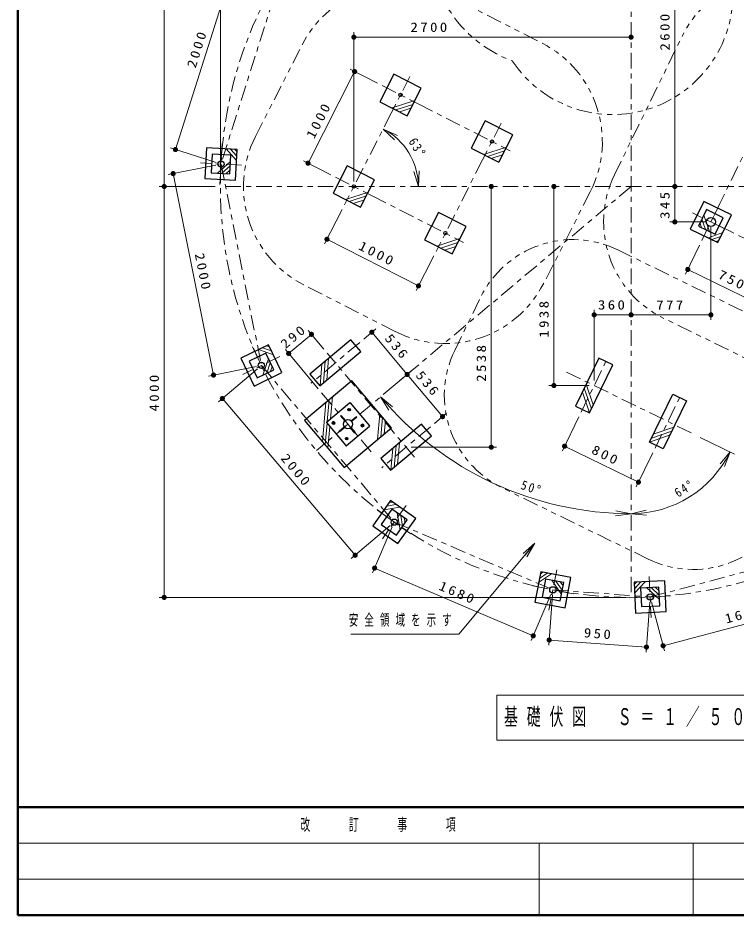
# Model space of a CAD drawing. Units: millimetres on the paper, scale 1:50. Extents: x -385 to 0, y -297 to 267.
# Drawn here: x -385 to -245.1, y -297 to -122.3 of the extents above; entities that cross this region are included whole.
import ezdxf

# ---------------------------------------------------------------- set-up
doc = ezdxf.new("R2010")
doc.units = ezdxf.units.MM
doc.linetypes.add('USER2', pattern=[6, 3, -1, 1, -1])
doc.linetypes.add('USER3', pattern=[8, 3, -1, 1, -1, 1, -1])
doc.layers.add('LY_1', color=7, linetype='Continuous', lineweight=25)
doc.styles.add('ＭＳ ゴシック', font='')
doc.styles.get('ＭＳ ゴシック').set_extended_font_data('MS Gothic')

# ---------------------------------------------------------------- blocks, each defined once
blk = doc.blocks.new('filled_dot')
at = {"color": 0, "linetype": 'Continuous', "lineweight": -2, "const_width": 1.25}
blk.add_lwpolyline([(-0.625, 0, 1), (0.625, 0, 1)], format="xyb", close=True, dxfattribs=at)
blk = doc.blocks.new('open_arrow')
at = {"color": 0, "linetype": 'Continuous', "lineweight": -2}
blk.add_lwpolyline([(7.5, 1.25), (0, 0), (7.5, -1.25)], dxfattribs=at)

msp = doc.modelspace()

# ---------------------------------------------------------------- linework, layer by layer
at = {"layer": 'LY_1', "lineweight": 50}
for p, q in [((-385, -30), (-385, -297)), ((-385, -276), (0, -276)), ((-385, -297), (0, -297))]:
    msp.add_line(p, q, dxfattribs=at)
at = {"layer": 'LY_1', "lineweight": 13}
for p, q in [((-345.565, -154.149), (-345.565, -61.444)), ((-356.512, -155.149), (-356.512, -75.149)), ((-257.045, -103.149), (-257.045, -155.149)), ((-354.32, -147.957), (-342.217, -109.832)), ((-319.565, -154.149), (-319.565, -125.08)), ((-265.565, -126.08), (-319.565, -126.08)), ((-314.94, -135.059), (-320.305, -132.326)), ((-328.494, -150.6), (-319.414, -132.78)), ((-312.133, -139.857), (-307.666, -138.405)), ((-311.377, -140.242), (-308.052, -139.161)), ((-310.621, -140.627), (-308.437, -139.917)), ((-346.398, -150.472), (-355.273, -147.654)), ((-342.403, -150.088), (-344.43, -147.827)), ((-342.357, -149.241), (-343.583, -147.873)), ((-342.31, -148.394), (-342.735, -147.92)), ((-294.313, -148.936), (-289.846, -147.485)), ((-293.557, -149.322), (-290.232, -148.241)), ((-324.02, -152.879), (-329.385, -150.146)), ((-292.801, -149.707), (-290.617, -148.997)), ((-346.426, -150.971), (-355.745, -152.84)), ((-343.616, -150.299), (-346.119, -152.542)), ((-343.663, -151.146), (-345.272, -152.588)), ((-346.897, -191.862), (-354.764, -152.644)), ((-343.709, -151.993), (-344.425, -152.634)), ((-346.565, -155.149), (-357.512, -155.149)), ((-356.512, -235.149), (-356.512, -155.149)), ((-292.803, -155.149), (-292.803, -205.914)), ((-280.596, -155.149), (-280.596, -193.908)), ((-257.045, -162.056), (-257.045, -155.149)), ((-321.213, -157.677), (-316.746, -156.226)), ((-320.457, -158.062), (-317.131, -156.982)), ((-319.701, -158.447), (-317.517, -157.738)), ((-321.835, -159.604), (-325.255, -166.318)), ((-251.022, -162.056), (-258.045, -162.056)), ((-250.022, -163.056), (-250.022, -181.14)), ((-306.981, -174.506), (-324.801, -165.427)), ((-303.392, -166.757), (-298.926, -165.305)), ((-302.636, -167.142), (-299.311, -166.061)), ((-301.88, -167.527), (-299.697, -166.817)), ((-252.214, -166.55), (-254.965, -172.19)), ((-304.015, -168.684), (-307.435, -175.397)), ((-241.045, -177.867), (-254.527, -171.291)), ((-272.755, -192.908), (-272.755, -179.14)), ((-272.755, -180.14), (-265.565, -180.14)), ((-265.565, -180.14), (-250.022, -180.14)), ((-325.417, -186.809), (-328.469, -183.172)), ((-317.652, -184.862), (-315.305, -182.892)), ((-332.269, -187.667), (-327.826, -183.938)), ((-316.071, -183.535), (-309.18, -191.747)), ((-335.619, -187.155), (-337.354, -186.552)), ((-335.988, -186.391), (-336.59, -186.182)), ((-335.249, -187.919), (-338.117, -186.921)), ((-326.505, -194.536), (-332.912, -186.901)), ((-338.559, -190.19), (-347.878, -192.059)), ((-336.209, -188.69), (-337.313, -191.864)), ((-335.839, -189.454), (-336.549, -191.495)), ((-335.47, -190.218), (-335.785, -191.125)), ((-325.786, -189.729), (-326.156, -193.955)), ((-325.136, -189.183), (-325.506, -193.41)), ((-324.486, -188.638), (-324.856, -192.864)), ((-338.341, -190.64), (-345.949, -197.091)), ((-313.826, -195.645), (-308.414, -191.104)), ((-309.18, -191.747), (-302.289, -199.959)), ((-274.306, -193.666), (-272.925, -197.677)), ((-273.755, -193.908), (-281.596, -193.908)), ((-275.05, -195.191), (-273.669, -199.203)), ((-274.678, -194.429), (-273.297, -198.44)), ((-319.316, -226.952), (-345.186, -196.444)), ((-325.703, -204.826), (-325.037, -197.22)), ((-324.757, -200.901), (-324.387, -196.675)), ((-324.107, -200.356), (-323.737, -196.129)), ((-314.939, -204.412), (-314.509, -199.498)), ((-314.289, -203.866), (-313.964, -200.148)), ((-313.639, -203.321), (-313.418, -200.798)), ((-303.871, -201.286), (-301.523, -199.316)), ((-275.714, -199.975), (-278.95, -206.609)), ((-325.157, -205.476), (-324.788, -201.25)), ((-324.612, -206.126), (-324.242, -201.9)), ((-257.229, -201.995), (-261.24, -203.376)), ((-257.973, -203.52), (-261.984, -204.901)), ((-257.601, -202.758), (-261.612, -204.139)), ((-252.083, -203.991), (-245.396, -207.252)), ((-311.354, -205.607), (-311.724, -209.834)), ((-310.704, -205.062), (-311.074, -209.288)), ((-308.386, -205.914), (-291.803, -205.914)), ((-264.131, -212.724), (-278.511, -205.71)), ((-312.004, -206.153), (-312.374, -210.379)), ((-261.334, -206.989), (-264.569, -213.623)), ((-312.06, -216.58), (-312.688, -216.688)), ((-310.674, -217.558), (-313.667, -218.074)), ((-311.367, -217.069), (-313.177, -217.381)), ((-311.141, -218.698), (-310.57, -222.01)), ((-310.447, -219.187), (-310.081, -221.317)), ((-309.754, -219.677), (-309.591, -220.624)), ((-312.471, -221.148), (-320.078, -227.599)), ((-312.1, -221.421), (-315.916, -230.364)), ((-286.612, -226.599), (-284.303, -224.619)), ((-284.303, -224.619), (-286.228, -226.92)), ((-284.303, -224.619), (-285.845, -227.24)), ((-284.619, -242.628), (-315.523, -229.445)), ((-281.902, -230.415), (-283.425, -231.443)), ((-282.735, -230.254), (-283.263, -230.61)), ((-281.069, -230.577), (-283.587, -232.276)), ((-281.027, -231.808), (-279.147, -234.593)), ((-280.194, -231.969), (-278.985, -233.76)), ((-279.361, -232.131), (-278.823, -232.927)), ((-264.541, -232.185), (-264.97, -232.655)), ((-263.693, -232.145), (-264.93, -233.503)), ((-262.845, -232.106), (-264.891, -234.351)), ((-262.514, -233.292), (-260.03, -235.555)), ((-261.666, -233.253), (-260.069, -234.708)), ((-260.818, -233.213), (-260.108, -233.86)), ((-266.565, -235.149), (-357.512, -235.149)), ((-281.196, -234.604), (-285.012, -243.548)), ((-280.877, -234.682), (-281.587, -244.45)), ((-261.927, -236.061), (-262.638, -245.829)), ((-261.599, -236.03), (-259.084, -245.533)), ((-226.752, -235.944), (-259.34, -244.567)), ((-262.565, -244.831), (-281.515, -243.453)), ((-291.715, -254.164), (-291.715, -262.964)), ((-239.415, -254.164), (-291.715, -254.164)), ((-291.715, -262.964), (-239.415, -262.964)), ((-385, -283), (-243.5, -283)), ((-283.5, -283), (-283.5, -297)), ((-253.5, -283), (-253.5, -297)), ((-385, -290), (-243.5, -290))]:
    msp.add_line(p, q, dxfattribs=at)
at = {"layer": 'LY_1', "linetype": 'USER2', "lineweight": 13}
for p, q in [((-265.565, -75.149), (-265.565, -235.149)), ((-333.342, -112.649), (-345.445, -150.774)), ((-308.669, -133.765), (-312.301, -140.893)), ((-314.049, -135.513), (-306.921, -139.145)), ((-236.871, -135.092), (-250.022, -162.056)), ((-306.921, -139.145), (-296.229, -144.593)), ((-312.301, -140.893), (-317.749, -151.585)), ((-290.849, -142.845), (-294.481, -149.973)), ((-296.229, -144.593), (-289.101, -148.225)), ((-345.227, -146.782), (-345.664, -154.77)), ((-294.481, -149.973), (-299.929, -160.665)), ((-341.451, -150.994), (-349.439, -150.557)), ((-345.445, -150.774), (-337.578, -189.993)), ((-317.749, -151.585), (-321.381, -158.713)), ((-323.129, -153.333), (-316.001, -156.965)), ((-185.565, -155.149), (-345.565, -155.149)), ((-265.565, -155.149), (-326.848, -206.572)), ((-316.001, -156.965), (-305.309, -162.413)), ((-299.929, -160.665), (-303.561, -167.793)), ((-305.309, -162.413), (-298.181, -166.045)), ((-250.022, -162.056), (-223.059, -175.207)), ((-339.32, -186.392), (-335.836, -193.594)), ((-318.418, -185.505), (-327.917, -193.475)), ((-333.978, -188.251), (-341.179, -191.735)), ((-307.779, -207.829), (-324.775, -187.575)), ((-337.578, -189.993), (-311.708, -220.501)), ((-325.862, -195.302), (-315.578, -207.558)), ((-304.637, -201.929), (-314.136, -209.899)), ((-314.976, -218.194), (-308.44, -222.808)), ((-309.401, -217.233), (-314.015, -223.768)), ((-311.708, -220.501), (-280.804, -233.684)), ((-261.854, -235.063), (-229.267, -226.441)), ((-280.042, -229.758), (-281.566, -237.611)), ((-262.04, -231.068), (-261.669, -239.059)), ((-284.731, -232.923), (-276.877, -234.446)), ((-280.804, -233.684), (-261.885, -235.065)), ((-265.85, -235.249), (-257.859, -234.878))]:
    msp.add_line(p, q, dxfattribs=at)
at = {"layer": 'LY_1', "linetype": 'USER3', "lineweight": 13}
for p, q in [((-300.724, -118.173), (-282.904, -127.252)), ((-268.799, -152.898), (-255.648, -125.934)), ((-338.722, -145.389), (-329.642, -127.568)), ((-273.508, -156.17), (-282.588, -173.99)), ((-311.506, -183.386), (-329.326, -174.306)), ((-232.217, -193.984), (-259.18, -180.832))]:
    msp.add_line(p, q, dxfattribs=at)
at = {"layer": 'LY_1'}
for p, q in [((-311.796, -133.294), (-314.52, -138.64)), ((-306.45, -136.018), (-311.796, -133.294)), ((-309.174, -141.364), (-306.45, -136.018)), ((-314.52, -138.64), (-309.174, -141.364)), ((-293.976, -142.374), (-296.7, -147.72)), ((-288.63, -145.098), (-293.976, -142.374)), ((-291.354, -150.444), (-288.63, -145.098)), ((-348.277, -147.616), (-348.605, -153.607)), ((-342.286, -147.944), (-348.277, -147.616)), ((-342.614, -153.935), (-342.286, -147.944)), ((-296.7, -147.72), (-291.354, -150.444)), ((-320.876, -151.114), (-323.6, -156.46)), ((-315.53, -153.838), (-320.876, -151.114)), ((-348.605, -153.607), (-342.614, -153.935)), ((-318.254, -159.184), (-315.53, -153.838)), ((-323.6, -156.46), (-318.254, -159.184)), ((-303.056, -160.194), (-305.78, -165.54)), ((-297.71, -162.918), (-303.056, -160.194)), ((-300.434, -168.264), (-297.71, -162.918)), ((-305.78, -165.54), (-300.434, -168.264)), ((-336.184, -185.986), (-341.585, -188.599)), ((-333.571, -191.387), (-336.184, -185.986)), ((-341.585, -188.599), (-338.972, -194)), ((-338.972, -194), (-333.571, -191.387)), ((-319.981, -192.977), (-329.173, -200.691)), ((-312.267, -202.17), (-319.981, -192.977)), ((-324.901, -201.022), (-320.396, -197.242)), ((-320.312, -197.25), (-316.532, -201.754)), ((-320.709, -198.527), (-320.517, -198.366)), ((-320.665, -198.773), (-320.709, -198.527)), ((-320.43, -198.858), (-320.665, -198.773)), ((-320.517, -198.366), (-320.282, -198.451)), ((-320.239, -198.698), (-320.43, -198.859)), ((-320.282, -198.452), (-320.238, -198.698)), ((-329.173, -200.691), (-321.46, -209.883)), ((-322.174, -199.79), (-322.082, -199.713)), ((-322.174, -199.79), (-321.339, -200.786)), ((-322.082, -199.713), (-321.247, -200.709)), ((-319.08, -199.976), (-320.076, -200.811)), ((-319.003, -200.068), (-319.999, -200.903)), ((-319.003, -200.068), (-319.08, -199.976)), ((-324.908, -201.106), (-321.128, -205.611)), ((-323.581, -200.937), (-323.773, -201.098)), ((-323.773, -201.098), (-323.73, -201.344)), ((-323.729, -201.344), (-323.495, -201.43)), ((-323.346, -201.023), (-323.581, -200.937)), ((-323.494, -201.43), (-323.303, -201.269)), ((-323.303, -201.269), (-323.347, -201.023)), ((-322.437, -202.793), (-321.441, -201.957)), ((-322.36, -202.884), (-321.364, -202.049)), ((-321.46, -209.883), (-312.267, -202.17)), ((-321.044, -205.618), (-316.54, -201.838)), ((-319.358, -203.147), (-320.193, -202.151)), ((-319.266, -203.07), (-320.101, -202.074)), ((-317.946, -201.431), (-318.137, -201.591)), ((-318.137, -201.591), (-318.094, -201.837)), ((-318.094, -201.837), (-317.859, -201.923)), ((-317.711, -201.516), (-317.946, -201.43)), ((-317.859, -201.923), (-317.667, -201.762)), ((-317.667, -201.762), (-317.711, -201.516)), ((-322.437, -202.793), (-322.36, -202.884)), ((-321.158, -204.409), (-321.202, -204.162)), ((-321.201, -204.162), (-321.01, -204.002)), ((-321.01, -204.002), (-320.775, -204.087)), ((-320.732, -204.333), (-320.923, -204.494)), ((-320.775, -204.087), (-320.732, -204.333)), ((-319.266, -203.07), (-319.358, -203.147)), ((-320.923, -204.494), (-321.158, -204.409)), ((-312.428, -216.32), (-315.889, -221.221)), ((-307.527, -219.781), (-312.428, -216.32)), ((-310.988, -224.682), (-307.527, -219.781)), ((-315.889, -221.221), (-310.988, -224.682)), ((-283.178, -230.168), (-284.32, -236.058)), ((-277.287, -231.311), (-283.178, -230.168)), ((-278.43, -237.201), (-277.287, -231.311)), ((-258.997, -231.927), (-264.99, -232.206)), ((-264.99, -232.206), (-264.712, -238.199)), ((-258.719, -237.921), (-258.997, -231.927)), ((-284.32, -236.058), (-278.43, -237.201)), ((-264.712, -238.199), (-258.719, -237.921))]:
    msp.add_line(p, q, dxfattribs=at)
at = {"layer": 'LY_1', "color": 131}
for p, q in [((-251.404, -158.044), (-254.034, -163.437)), ((-246.011, -160.674), (-251.404, -158.044)), ((-248.641, -166.067), (-246.011, -160.674)), ((-254.034, -163.437), (-248.641, -166.067))]:
    msp.add_line(p, q, dxfattribs=at)
at = {"layer": 'LY_1', "color": 131, "linetype": 'USER2', "lineweight": 13}
for p, q in [((-251.776, -165.651), (-248.269, -158.461)), ((-246.427, -163.809), (-253.618, -160.302))]:
    msp.add_line(p, q, dxfattribs=at)
at = {"layer": 'LY_1', "color": 131, "lineweight": 13}
for p, q in [((-251.819, -163.182), (-252.131, -162.274)), ((-251.056, -163.554), (-251.76, -161.511)), ((-250.293, -163.926), (-251.388, -160.749)), ((-250.571, -165.126), (-247.7, -164.137)), ((-249.809, -165.498), (-248.072, -164.9)), ((-249.046, -165.87), (-248.444, -165.662))]:
    msp.add_line(p, q, dxfattribs=at)
at = {"layer": 'LY_1', "color": 70, "linetype": 'USER3', "lineweight": 13}
for p, q in [((-268.132, -167.514), (-239.659, -181.401)), ((-299.916, -187.058), (-294.875, -176.722)), ((-262.235, -227.689), (-290.708, -213.802))]:
    msp.add_line(p, q, dxfattribs=at)
at = {"layer": 'LY_1', "color": 2, "linetype": 'USER2', "lineweight": 13}
for p, q in [((-275.276, -199.076), (-270.235, -188.74)), ((-260.895, -206.09), (-255.854, -195.754))]:
    msp.add_line(p, q, dxfattribs=at)
at = {"layer": 'LY_1', "color": 70, "linetype": 'USER2', "lineweight": 13}
msp.add_line((-278.148, -191.278), (-252.982, -203.552), dxfattribs=at)
at = {"layer": 'LY_1'}
for points in [[(-347.341, -152.475), (-343.746, -152.672), (-343.55, -149.077), (-347.144, -148.88)], [(-318.22, -187.296), (-320.148, -184.998), (-328.115, -191.683), (-326.187, -193.981)], [(-338.415, -192.397), (-335.174, -190.829), (-336.742, -187.589), (-339.982, -189.157)], [(-269.128, -189.892), (-271.824, -188.577), (-276.383, -197.924), (-273.687, -199.239)], [(-257.443, -195.591), (-254.747, -196.906), (-259.306, -206.253), (-262.002, -204.938)], [(-304.439, -203.72), (-306.367, -201.422), (-314.334, -208.107), (-312.406, -210.405)], [(-311.276, -223.009), (-309.199, -220.069), (-312.14, -217.992), (-314.217, -220.933)], [(-279.38, -235.794), (-278.694, -232.26), (-282.228, -231.575), (-282.914, -235.109)], [(-259.973, -236.778), (-260.14, -233.182), (-263.736, -233.349), (-263.569, -236.945)]]:
    msp.add_lwpolyline(points, close=True, dxfattribs=at)
at = {"layer": 'LY_1', "color": 131}
msp.add_lwpolyline([(-250.851, -159.649), (-252.429, -162.884), (-249.194, -164.463), (-247.615, -161.227)], close=True, dxfattribs=at)
at = {"layer": 'LY_1', "lineweight": 13}
msp.add_lwpolyline([(-284.303, -224.619), (-299.093, -242.294), (-320.126, -242.294)], dxfattribs=at)
at = {"layer": 'LY_1', "linetype": 'USER2', "lineweight": 13}
msp.add_circle((-265.565, -155.149), 80, dxfattribs=at)
at = {"layer": 'LY_1'}
for centre, radius in [((-310.485, -137.329), 0.318), ((-292.665, -146.409), 0.318), ((-345.445, -150.774), 0.606), ((-345.445, -150.776), 0.605), ((-319.565, -155.149), 0.318), ((-250.022, -162.056), 0.891), ((-301.745, -164.229), 0.318), ((-337.578, -189.993), 0.606), ((-337.578, -189.993), 0.605), ((-320.474, -198.612), 0.25), ((-320.474, -198.612), 0.127), ((-320.72, -201.43), 0.891), ((-320.72, -201.43), 0.891), ((-323.538, -201.183), 0.25), ((-323.538, -201.183), 0.127), ((-317.902, -201.677), 0.25), ((-317.902, -201.677), 0.127), ((-320.967, -204.248), 0.25), ((-320.967, -204.248), 0.127), ((-311.708, -220.501), 0.606), ((-311.708, -220.501), 0.605), ((-280.804, -233.684), 0.606), ((-280.804, -233.684), 0.605), ((-261.854, -235.063), 0.605)]:
    msp.add_circle(centre, radius, dxfattribs=at)
at = {"layer": 'LY_1', "color": 131}
msp.add_circle((-250.022, -162.056), 0.891, dxfattribs=at)
at = {"layer": 'LY_1', "linetype": 'USER3', "lineweight": 13}
for centre, radius, start, end in [((-279.984, -107.284), 25, 88.5424, 249.58631), ((-236.871, -135.092), 20.891, 64, 154), ((-269.194, -117.704), 23.45, 213.69703, 358.30297), ((-250.022, -162.056), 20.891, 154, 244), ((-276.899, -185.49), 20, 64, 154), ((-281.94, -195.826), 20, 154, 244), ((-253.468, -209.713), 20, 244, 334)]:
    msp.add_arc(centre, radius, start, end, dxfattribs=at)
at = {"layer": 'LY_1', "color": 94, "linetype": 'USER3', "lineweight": 13}
for centre, start, end in [((-310.485, -137.329), 63, 153), ((-292.665, -146.409), 333, 63), ((-319.565, -155.149), 153, 243), ((-301.745, -164.229), 243, 333)]:
    msp.add_arc(centre, 21.5, start, end, dxfattribs=at)
at = {"layer": 'LY_1', "lineweight": 13}
for centre, radius, start, end in [((-319.565, -155.149), 12.557, 0, 63), ((-265.565, -155.149), 63.705, 220, 270), ((-265.565, -197.415), 21.439, 270, 334)]:
    msp.add_arc(centre, radius, start, end, dxfattribs=at)
at = {"layer": 'LY_1'}
for centre, start, end in [((-320.358, -197.288), 40.00004, 130.00002), ((-324.862, -201.068), 129.99998, 219.99996), ((-316.578, -201.793), 309.99997, 40.00002), ((-321.082, -205.572), 219.99998, 310.00003)]:
    msp.add_arc(centre, 0.06, start, end, dxfattribs=at)

# ---------------------------------------------------------------- block references
at = {"layer": 'LY_1', "lineweight": 13, "xscale": 0.4, "yscale": 0.4}
for p in [(-319.565, -126.08), (-272.755, -180.14), (-265.565, -180.14)]:
    msp.add_blockref('filled_dot', p, dxfattribs=at)
for name, p, rotation in [('filled_dot', (-265.565, -126.08), 180), ('filled_dot', (-319.414, -132.78), 243), ('open_arrow', (-313.864, -143.961), 326.2), ('filled_dot', (-354.32, -147.957), 72.4), ('filled_dot', (-328.494, -150.6), 63), ('filled_dot', (-354.764, -152.644), 281.3), ('open_arrow', (-307.008, -155.149), 96.8), ('filled_dot', (-356.512, -155.149), 270), ('filled_dot', (-356.512, -155.149), 90), ('filled_dot', (-292.803, -155.149), 270), ('filled_dot', (-280.596, -155.149), 270), ('filled_dot', (-257.045, -155.149), 90), ('filled_dot', (-257.045, -155.149), 270), ('filled_dot', (-257.045, -162.056), 90), ('filled_dot', (-324.801, -165.427), 333), ('filled_dot', (-254.527, -171.291), 334), ('filled_dot', (-306.981, -174.506), 153), ('filled_dot', (-265.565, -180.14), 180), ('filled_dot', (-250.022, -180.14), 180), ('filled_dot', (-327.826, -183.938), 220), ('filled_dot', (-316.071, -183.535), 310), ('filled_dot', (-332.269, -187.667), 40), ('filled_dot', (-346.897, -191.862), 101.3), ('filled_dot', (-309.18, -191.747), 130), ('filled_dot', (-309.18, -191.747), 310), ('filled_dot', (-280.596, -193.908), 90), ('filled_dot', (-345.186, -196.444), 310.3), ('open_arrow', (-314.366, -196.098), 311.3), ('filled_dot', (-302.289, -199.959), 130), ('filled_dot', (-292.803, -205.914), 90), ('filled_dot', (-278.511, -205.71), 334), ('open_arrow', (-246.295, -206.814), 240), ('filled_dot', (-264.131, -212.724), 154), ('open_arrow', (-265.565, -218.855), 178.7), ('open_arrow', (-265.565, -218.855), 4), ('filled_dot', (-319.316, -226.952), 130.3), ('filled_dot', (-315.523, -229.445), 336.9), ('filled_dot', (-356.512, -235.149), 90), ('filled_dot', (-284.619, -242.628), 156.9), ('filled_dot', (-281.515, -243.453), 355.8), ('filled_dot', (-262.565, -244.831), 175.8), ('filled_dot', (-259.34, -244.567), 14.8)]:
    msp.add_blockref(name, p, dxfattribs=dict(at, rotation=rotation))

# ---------------------------------------------------------------- texts
at = {"layer": 'LY_1', "char_height": 1.833, "attachment_point": 8, "style": 'ＭＳ ゴシック'}
for s, insert, rotation in [('\\T1.33;\\W1.15;2600', (-258.045, -124.868), 90), ('\\T1.33;\\W1.15;2000', (-349.221, -128.592), 72.388), ('\\T1.33;\\W1.15;1000', (-325.559, -142.638), 63), ('\\T1.33;\\W0.85;63°', (-308.005, -148.066), 301.5), ('\\T1.33;\\W1.15;345', (-258.045, -158.603), 90), ('\\T1.33;\\W1.15;1000', (-315.437, -169.076), 333), ('\\T1.33;\\W1.15;2000', (-349.85, -172.056), 281.343), ('\\T1.33;\\W1.15;750', (-246.239, -174.221), 334), ('\\T1.33;\\W1.15;1938', (-281.596, -180.779), 90), ('\\T1.33;\\W1.15;290', (-330.69, -185.036), 40), ('\\T1.33;\\W1.15;536', (-311.859, -186.998), 310), ('\\T1.33;\\W1.15;2538', (-293.803, -189.361), 90), ('\\T1.33;\\W1.15;4000', (-357.512, -195.149), 90), ('\\T1.33;\\W1.15;536', (-305.822, -194.193), 310), ('\\T1.33;\\W1.15;800', (-270.883, -208.318), 334), ('\\T1.33;\\W1.15;2000', (-331.488, -211.051), 310.298), ('\\T1.33;\\W0.9;50°', (-285.271, -214.678), 341.684), ('\\T1.33;\\W0.85;64°', (-254.734, -214.749), 32), ('\\T1.33;\\W1.15;1680', (-299.679, -235.117), 336.897), ('\\T1.33;\\W1.15;1685', (-243.302, -239.289), 14.821), ('\\T1.33;\\W1.15;950', (-271.967, -243.145), 355.839)]:
    msp.add_mtext(s, dxfattribs=dict(at, insert=insert, rotation=rotation))
at = {"layer": 'LY_1', "style": 'ＭＳ ゴシック'}
for s, insert, char_height, attachment_point in [('\\T1.33;\\W1.15;2700', (-304.726, -125.08), 1.833, 8), ('\\T1.33;\\W1.15;360', (-269.16, -179.14), 1.833, 8), ('\\T1.33;\\W1.15;777', (-257.794, -179.14), 1.833, 8), ('\\T1.64;\\W0.6;安全領域を示す', (-320.543, -239.644), 2.199, 4), ('\\T1.64;\\W0.6;基礎伏図\u3000Ｓ＝１／５０', (-290.315, -258.564), 3.299, 4)]:
    msp.add_mtext(s, dxfattribs=dict(at, insert=insert, char_height=char_height, attachment_point=attachment_point))
at = {"layer": 'LY_1', "color": 4, "insert": (-314.25, -279.5), "char_height": 2.346, "attachment_point": 5, "style": 'ＭＳ ゴシック'}
msp.add_mtext('\\T1.64;\\W0.6;改\u3000\u3000訂\u3000\u3000事\u3000\u3000項', dxfattribs=at)

doc.saveas('drawing.dxf')
